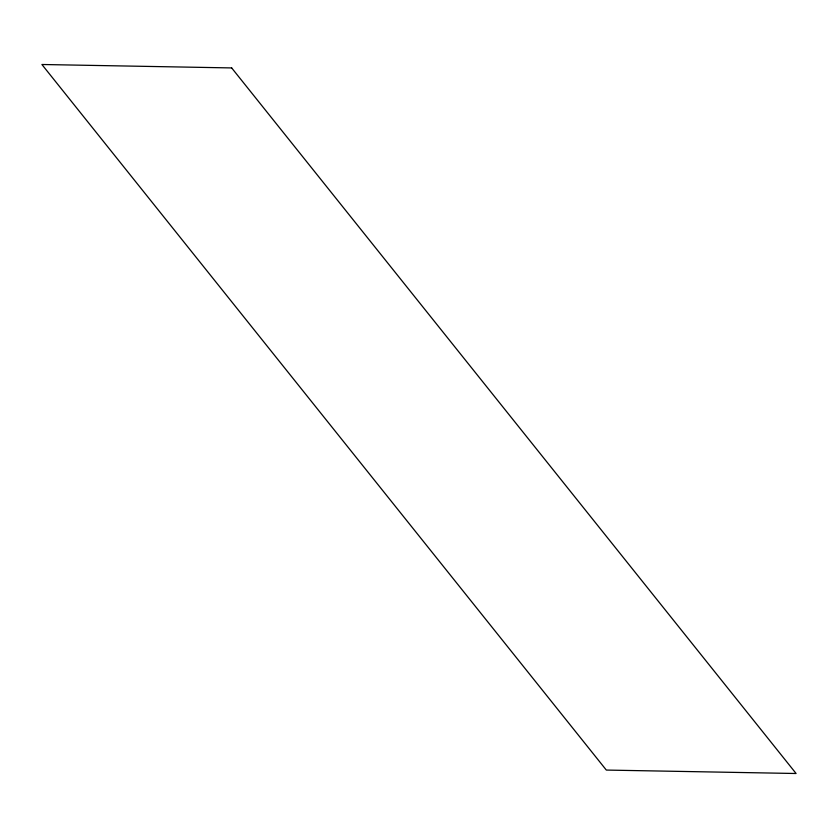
<?xml version="1.0" encoding="UTF-8"?>
<svg xmlns="http://www.w3.org/2000/svg" width="838" height="838" viewBox="0 0 838 838"><rect width="100%" height="100%" fill="white"/><g stroke="black" fill="none" stroke-linecap="round" stroke-linejoin="round"><path stroke-width="1.26" d="M231.676 67.93L41.9 64.495L606.324 770.07L796.1 773.505L231.676 67.93"/></g></svg>
